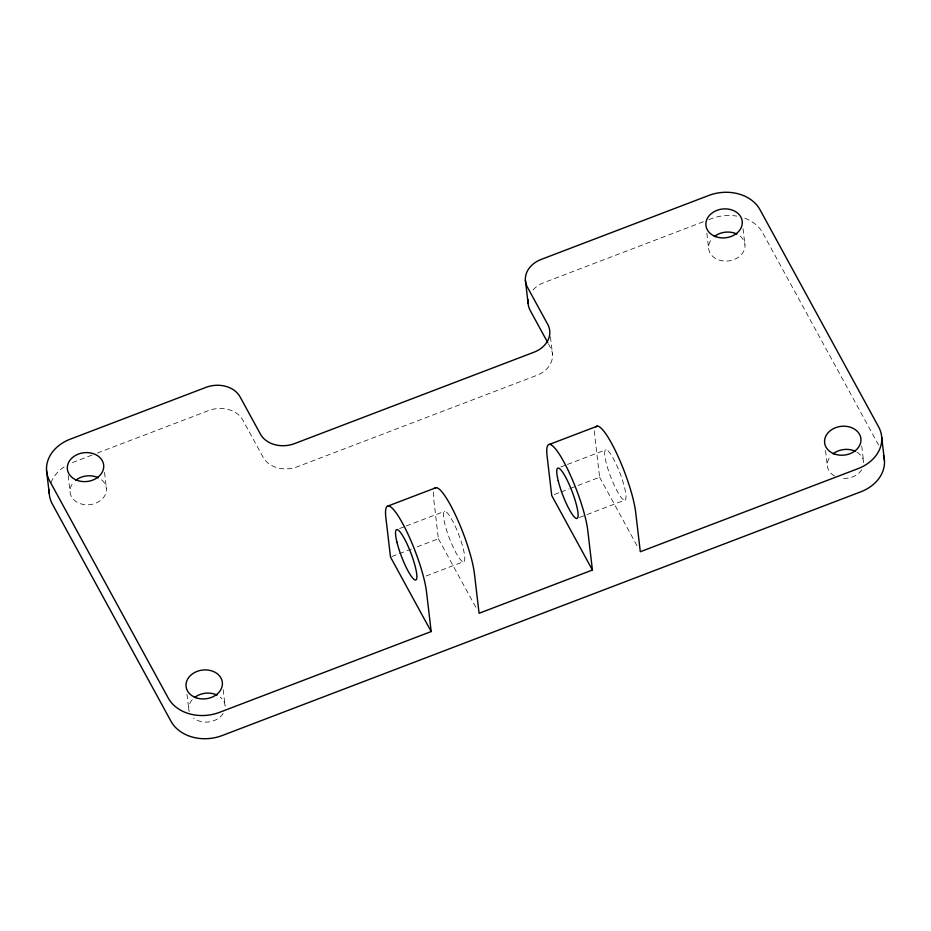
<?xml version="1.0" encoding="UTF-8"?>
<svg xmlns="http://www.w3.org/2000/svg" width="931" height="931" viewBox="0 0 931 931"><rect width="100%" height="100%" fill="white"/><g stroke="black" fill="none" stroke-linecap="round" stroke-linejoin="round"><path stroke-width="0.7" stroke-dasharray="4.66 3.49" d="M91.983 455.096L72.99 462.346A39.125 31.002 -6.7 0 0 69.313 463.929M97.406 453.025L208.672 410.559A26.08 20.668 -6.7 0 1 242.793 420.044L263.147 457.296A26.08 20.668 -6.7 0 0 297.257 466.792L536.721 375.391A26.08 20.668 -6.7 0 0 550.489 347.635L548.452 343.9M703.429 221.729L543.913 282.605A26.08 20.668 -6.7 0 0 531.624 291.752M708.828 219.669L711.54 218.634A39.125 31.002 -6.7 0 1 736.887 216.12M399.574 528.529L404.892 526.504M406.219 525.992L444.797 511.27M560.799 466.99L566.129 464.965M567.456 464.453L606.034 449.731M391.823 556.54L411.781 548.929M417.1 546.893L438.385 538.77L433.741 499.26A52.171 9.682 69.1 0 1 433.695 490.695M554.387 494.501L559.706 492.464M561.044 491.964L569.016 488.915M570.354 488.403L599.622 477.231L594.979 437.721A52.171 9.682 69.1 0 1 594.932 429.156M426.119 575.975L463.37 561.754A26.952 5.004 69.1 0 0 454.025 523.769A26.952 5.004 69.1 0 0 444.867 524.013A26.952 5.004 69.1 0 0 463.37 561.754M579.373 517.485L624.608 500.215A26.952 5.004 69.1 0 0 615.251 462.23A26.952 5.004 69.1 0 0 606.104 462.474A26.952 5.004 69.1 0 0 624.608 500.215M878.62 445.099L762.71 232.866A39.125 31.002 -6.7 0 0 744.497 218.11M599.622 477.231L637.549 546.695M438.385 538.77L477.009 609.491M861.745 445.984L863.665 462.346A18.259 14.465 -6.7 0 0 856.439 451.838M825.529 450.453L827.287 465.453M743.054 228.665L744.986 245.028M706.85 233.122L708.607 248.123M550.442 336.824L552.525 354.548M223.196 689.685L225.116 706.059A18.259 14.465 -6.7 0 0 220.24 697.133M186.98 694.154L188.737 709.154M104.505 472.366L106.437 488.728M68.138 475.473L70.058 491.836M50.926 482.828A39.125 31.002 -6.7 0 1 64.751 466.489M861.71 469.771A18.259 14.465 -6.7 0 1 840.158 477.999M834.525 475.95A18.259 14.465 -6.7 0 1 830.929 455.806M223.161 713.483A18.259 14.465 -6.7 0 1 193.613 718.08M189.179 711.645A18.259 14.465 -6.7 0 1 192.38 699.507M101.56 479.814A18.259 14.465 -6.7 0 1 101.421 499.726A18.259 14.465 -6.7 0 1 76.458 501.856A18.259 14.465 -6.7 0 1 73.7 482.188M740.11 236.102A18.259 14.465 -6.7 0 1 739.97 256.013A18.259 14.465 -6.7 0 1 715.008 258.143A18.259 14.465 -6.7 0 1 712.25 238.487"/><path stroke-width="1.4" d="M388.227 505.929L436.115 487.658M549.453 444.401L597.353 426.119M431.181 631.555L390.496 557.052L385.853 517.531A52.171 9.682 69.1 0 1 402.483 523.175A52.171 9.682 69.1 0 1 426.538 592.046L431.181 631.555L219.46 712.366A39.125 31.002 -6.7 0 1 168.29 698.134L49.599 480.815A39.125 31.002 -6.7 0 1 70.267 439.164L205.949 387.377A26.08 20.668 -6.7 0 1 240.07 396.862L260.424 434.114A26.08 20.668 -6.7 0 0 294.533 443.61L533.998 352.209A26.08 20.668 -6.7 0 0 547.765 324.454L527.423 287.19A26.08 20.668 -6.7 0 1 541.19 259.423L708.817 195.452A39.125 31.002 -6.7 0 1 759.987 209.684L878.678 427.003A39.125 31.002 -6.7 0 1 858.01 468.654L640.307 551.746L635.664 512.236A52.171 9.682 69.1 0 0 616.997 454.084A52.171 9.682 69.1 0 0 595.84 426.91M592.419 570.028L551.722 495.513L547.079 456.004A52.171 9.682 69.1 0 1 563.721 461.648A52.171 9.682 69.1 0 1 587.775 530.507L592.419 570.028L479.069 613.285L474.438 573.764A52.171 9.682 69.1 0 0 455.771 515.623A52.171 9.682 69.1 0 0 434.614 488.438M547.777 342.666L530.146 310.372A26.08 20.668 -6.7 0 1 528.261 299.84M881.727 437.384L884.45 460.566M525.387 280.266L528.11 303.448M46.55 470.434L49.273 493.616M883.496 455.247A39.125 31.002 -6.7 0 1 860.733 491.836L222.183 735.548A39.125 31.002 -6.7 0 1 171.013 721.316L52.322 503.997A39.125 31.002 -6.7 0 1 49.343 489.543M194.509 697.54A18.259 14.465 -6.7 0 1 217.016 695.096M833.059 453.828A18.259 14.465 -6.7 0 1 855.566 451.384M75.818 480.221A18.259 14.465 -6.7 0 1 98.337 477.778M714.368 236.509A18.259 14.465 -6.7 0 1 736.887 234.065M558.204 480.757A26.952 5.004 69.1 0 0 576.72 518.497A26.952 5.004 69.1 0 0 567.363 480.512A26.952 5.004 69.1 0 0 558.204 480.757M77.261 480.384A18.259 14.465 -6.7 0 0 103.713 465.547A18.259 14.465 -6.7 0 0 75.597 455.375A18.259 14.465 -6.7 0 0 77.261 480.384M715.811 236.672A18.259 14.465 -6.7 0 0 742.263 221.846A18.259 14.465 -6.7 0 0 714.147 211.663A18.259 14.465 -6.7 0 0 715.811 236.672M195.941 697.703A18.259 14.465 -6.7 0 0 222.393 682.877A18.259 14.465 -6.7 0 0 194.276 672.694A18.259 14.465 -6.7 0 0 195.941 697.703M834.49 453.991A18.259 14.465 -6.7 0 0 860.942 439.164A18.259 14.465 -6.7 0 0 832.838 428.982A18.259 14.465 -6.7 0 0 834.49 453.991M396.978 542.284A26.952 5.004 69.1 0 0 415.482 580.036A26.952 5.004 69.1 0 0 406.137 542.051A26.952 5.004 69.1 0 0 396.978 542.284"/></g></svg>
